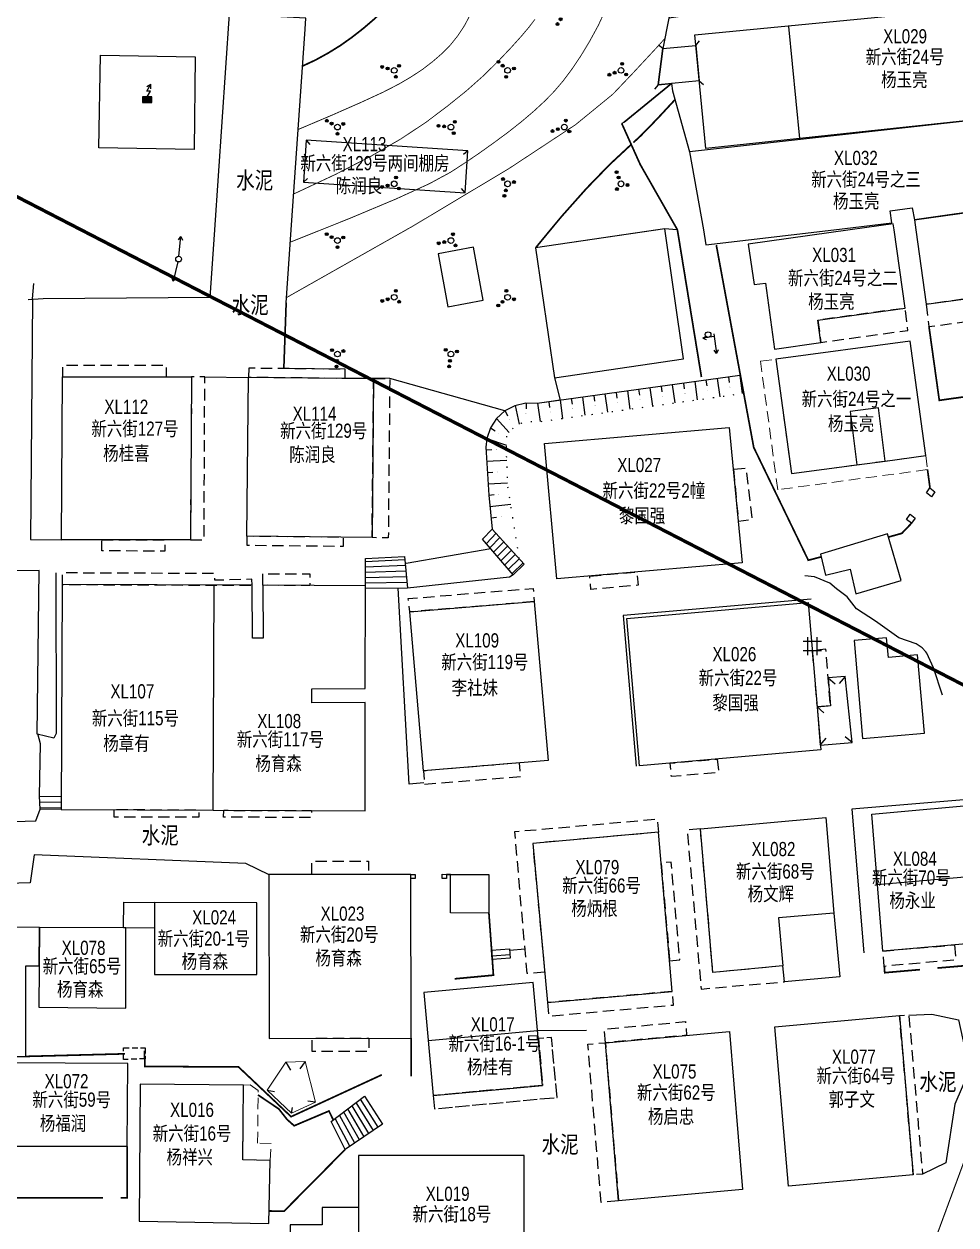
# Model space of a CAD drawing. Extents: x 396500 to 398250, y 1005980 to 1008200.
# Drawn here: x 396817.8 to 396899.9, y 1006712.3 to 1006818.1 of the extents above; entities that cross this region are included whole.
import ezdxf
from ezdxf.enums import TextEntityAlignment as Align

# ---------------------------------------------------------------- set-up
doc = ezdxf.new("R2010")
doc.units = 0
doc.header["$LTSCALE"] = 0.5
for name, pattern in [('X3', [5, 4, -1]), ('X32', [1.5, 1, -0.5]), ('X39', [3, 2.5, -0.5]), ('X4', [1.6, 0, -1.6]), ('X5', [3, 2, -1])]:
    doc.linetypes.add(name, pattern=pattern)
doc.layers.get('0').update_dxf_attribs({"linetype": 'CONTINUOUS'})
doc.layers.add('ASSIST', color=7, linetype='CONTINUOUS', plot=False)
for name, color, linetype in [('DGX', 2, 'CONTINUOUS'), ('DLSS', 4, 'CONTINUOUS'), ('DMTZ', 3, 'CONTINUOUS'), ('GXYZ', 2, 'CONTINUOUS'), ('JMD', 6, 'CONTINUOUS'), ('SXSS', 5, 'CONTINUOUS'), ('ZBTZ', 3, 'CONTINUOUS'), ('权属人', 160, 'CONTINUOUS'), ('用地红线', 1, 'CONTINUOUS'), ('编号', 90, 'CONTINUOUS'), ('门牌号', 1, 'CONTINUOUS')]:
    doc.layers.add(name, color=color, linetype=linetype)
doc.styles.add('细等线体', font='长等线体_0.TTF', dxfattribs={"width": 0.8})
doc.linetypes.add('10421', pattern='A,2,[150,AAA.SHX,S=1,R=0,X=0,Y=1],1e-11', length=2)
doc.linetypes.add('10422', pattern='A,2,[150,AAA.SHX,S=1,R=0,X=0,Y=1],2,[177,AAA.SHX,S=1,R=0,X=0,Y=0.8],1e-09', length=4)
doc.linetypes.add('1161', pattern='A,0,[149,AAA.SHX,S=0.15,R=0,X=0,Y=0],-1.6', length=1.6)
doc.linetypes.add('443', pattern='A,5,[169,AAA.SHX,S=0.83,R=0,X=0,Y=0],5', length=10)

# ---------------------------------------------------------------- blocks, each defined once
blk = doc.blocks.new('gc146')
for points in [[(1.6, 0.82), (-1.6, 0.82)], [(-0.8, -1.58), (-0.8, 1.62)], [(0.8, 1.62), (0.8, -1.58)], [(-1.6, -0.78), (1.6, -0.78)]]:
    blk.add_lwpolyline(points)
blk = doc.blocks.new('gc170')
at = {"linetype": 'Continuous'}
blk.add_circle((0, 0), 0.5, dxfattribs=at)
blk = doc.blocks.new('gc013b')
at = {"linetype": 'Continuous'}
blk.add_line((0.5, 0), (4, 0), dxfattribs=at)
at = {"linetype": 'Continuous', "flags": 128}
blk.add_lwpolyline([(3.39, 0.35), (4, 0), (3.39, -0.35)], dxfattribs=at)
blk = doc.blocks.new('GC200')
at = {"linetype": 'Continuous', "const_width": 0.2, "flags": 128}
blk.add_lwpolyline([(-0.1, 0, 1), (0.1, 0, 1)], format="xyb", close=True, dxfattribs=at)
blk = doc.blocks.new('gc232')
for p, q in [((0.5, 1), (0.5, -1)), ((0.5, -1), (0.19, -0.46)), ((0.5, -1), (0.81, -0.46))]:
    blk.add_line(p, q)
blk.add_circle((0, 0), 0.5)
blk = doc.blocks.new('*U110')
at = {"linetype": 'Continuous'}
for points in [[(-0.25, 2.2), (-0.24, 2.12), (-0.24, 2.28)], [(-0.24, 2.28), (-0.2, 2.05), (-0.2, 2.35)], [(-0.2, 2.05), (-0.24, 2.28), (-0.24, 2.12)], [(-0.2, 2.35), (-0.15, 2), (-0.15, 2.4)], [(-0.15, 2), (-0.2, 2.35), (-0.2, 2.05)], [(-0.15, 2.4), (-0.08, 1.96), (-0.08, 2.44)], [(-0.08, 1.96), (-0.15, 2.4), (-0.15, 2)], [(-0.08, 2.44), (0, 1.95), (0, 2.45)], [(0, 1.95), (-0.08, 2.44), (-0.08, 1.96)], [(0, 2.45), (0.08, 1.96), (0.08, 2.44)], [(0.08, 1.96), (0, 2.45), (0, 1.95)], [(0.08, 2.44), (0.15, 2), (0.15, 2.4)], [(0.15, 2), (0.08, 2.44), (0.08, 1.96)], [(0.15, 2.4), (0.2, 2.05), (0.2, 2.35)], [(0.2, 2.05), (0.15, 2.4), (0.15, 2)], [(0.2, 2.35), (0.24, 2.12), (0.24, 2.28)], [(0.24, 2.12), (0.2, 2.35), (0.2, 2.05)], [(0.25, 2.2), (0.24, 2.28), (0.24, 2.12)]]:
    blk.add_solid(points, dxfattribs=at)
blk = doc.blocks.new('*U109')
at = {"linetype": 'Continuous'}
for points in [[(-0.25, 1.2), (-0.24, 1.12), (-0.24, 1.28)], [(-0.24, 1.28), (-0.2, 1.05), (-0.2, 1.35)], [(-0.2, 1.05), (-0.24, 1.28), (-0.24, 1.12)], [(-0.2, 1.35), (-0.15, 1), (-0.15, 1.4)], [(-0.15, 1), (-0.2, 1.35), (-0.2, 1.05)], [(-0.15, 1.4), (-0.08, 0.96), (-0.08, 1.44)], [(-0.08, 0.96), (-0.15, 1.4), (-0.15, 1)], [(-0.08, 1.44), (0, 0.95), (0, 1.45)], [(0, 0.95), (-0.08, 1.44), (-0.08, 0.96)], [(0, 1.45), (0.08, 0.96), (0.08, 1.44)], [(0.08, 0.96), (0, 1.45), (0, 0.95)], [(0.08, 1.44), (0.15, 1), (0.15, 1.4)], [(0.15, 1), (0.08, 1.44), (0.08, 0.96)], [(0.15, 1.4), (0.2, 1.05), (0.2, 1.35)], [(0.2, 1.05), (0.15, 1.4), (0.15, 1)], [(0.2, 1.35), (0.24, 1.12), (0.24, 1.28)], [(0.24, 1.12), (0.2, 1.35), (0.2, 1.05)], [(0.25, 1.2), (0.24, 1.28), (0.24, 1.12)]]:
    blk.add_solid(points, dxfattribs=at)
blk = doc.blocks.new('*U108')
at = {"linetype": 'Continuous'}
for points in [[(-1.25, -0.6), (-1.24, -0.68), (-1.24, -0.52)], [(-1.24, -0.52), (-1.2, -0.75), (-1.2, -0.45)], [(-1.2, -0.75), (-1.24, -0.52), (-1.24, -0.68)], [(-1.2, -0.45), (-1.15, -0.8), (-1.15, -0.4)], [(-1.15, -0.8), (-1.2, -0.45), (-1.2, -0.75)], [(-1.15, -0.4), (-1.08, -0.84), (-1.08, -0.36)], [(-1.08, -0.84), (-1.15, -0.4), (-1.15, -0.8)], [(-1.08, -0.36), (-1, -0.85), (-1, -0.35)], [(-1, -0.85), (-1.08, -0.36), (-1.08, -0.84)], [(-1, -0.35), (-0.92, -0.84), (-0.92, -0.36)], [(-0.92, -0.84), (-1, -0.35), (-1, -0.85)], [(-0.92, -0.36), (-0.85, -0.8), (-0.85, -0.4)], [(-0.85, -0.8), (-0.92, -0.36), (-0.92, -0.84)], [(-0.85, -0.4), (-0.8, -0.75), (-0.8, -0.45)], [(-0.8, -0.75), (-0.85, -0.4), (-0.85, -0.8)], [(-0.8, -0.45), (-0.76, -0.68), (-0.76, -0.52)], [(-0.76, -0.68), (-0.8, -0.45), (-0.8, -0.75)], [(-0.75, -0.6), (-0.76, -0.52), (-0.76, -0.68)]]:
    blk.add_solid(points, dxfattribs=at)
blk = doc.blocks.new('*U107')
at = {"linetype": 'Continuous'}
for points in [[(0.75, -0.6), (0.76, -0.68), (0.76, -0.52)], [(0.76, -0.52), (0.8, -0.75), (0.8, -0.45)], [(0.8, -0.75), (0.76, -0.52), (0.76, -0.68)], [(0.8, -0.45), (0.85, -0.8), (0.85, -0.4)], [(0.85, -0.8), (0.8, -0.45), (0.8, -0.75)], [(0.85, -0.4), (0.92, -0.84), (0.92, -0.36)], [(0.92, -0.84), (0.85, -0.4), (0.85, -0.8)], [(0.92, -0.36), (1, -0.85), (1, -0.35)], [(1, -0.85), (0.92, -0.36), (0.92, -0.84)], [(1, -0.35), (1.08, -0.84), (1.08, -0.36)], [(1.08, -0.84), (1, -0.35), (1, -0.85)], [(1.08, -0.36), (1.15, -0.8), (1.15, -0.4)], [(1.15, -0.8), (1.08, -0.36), (1.08, -0.84)], [(1.15, -0.4), (1.2, -0.75), (1.2, -0.45)], [(1.2, -0.75), (1.15, -0.4), (1.15, -0.8)], [(1.2, -0.45), (1.24, -0.68), (1.24, -0.52)], [(1.24, -0.68), (1.2, -0.45), (1.2, -0.75)], [(1.25, -0.6), (1.24, -0.52), (1.24, -0.68)]]:
    blk.add_solid(points, dxfattribs=at)
blk = doc.blocks.new('gc160')
for centre, radius in [((0, 2.2), 0.25), ((0, 0), 0.5), ((0, 1.2), 0.25), ((-1, -0.6), 0.25), ((1, -0.6), 0.25)]:
    blk.add_circle(centre, radius)
at = {"linetype": 'Continuous'}
for name in ['*U110', '*U109', '*U108', '*U107']:
    blk.add_blockref(name, (0, 0), dxfattribs=at)
blk = doc.blocks.new('*U88')
at = {"linetype": 'Continuous'}
for points in [[(0.8, 1), (-0.8, 1), (0.8, 0)], [(-0.8, 0), (0.8, 0), (-0.8, 1)], [(0.8, 0), (-0.8, 0), (0, 0)]]:
    blk.add_solid(points, dxfattribs=at)
blk = doc.blocks.new('gc129')
at = {"linetype": 'Continuous', "flags": 128}
for points in [[(-0.05, 2), (0.64, 3.2)], [(-0.05, 2.8), (0.64, 3.2)], [(0.64, 2.4), (0.64, 3.2)], [(-0.8, 0), (0, 0), (0.8, 0), (0.8, 1), (-0.8, 1), (-0.8, 0)], [(0.58, 2), (-0.05, 2)], [(0, 1), (0.58, 2)]]:
    blk.add_lwpolyline(points, dxfattribs=at)
at = {"linetype": 'Continuous'}
blk.add_blockref('*U88', (0, 0), dxfattribs=at)

msp = doc.modelspace()

# ---------------------------------------------------------------- linework, layer by layer
at = {"layer": 'ASSIST', "linetype": '1161', "flags": 128}
for points in [[(396841.34, 1006800), (396842.55, 1006817.68), (396842.61, 1006818.65), (396840.41, 1006818.77), (396840.62, 1006820.25), (396842.29, 1006822.28), (396846.5, 1006824.92), (396849.43, 1006825.99), (396862.07, 1006827.23), (396866.65, 1006828.35), (396868.19, 1006829.13), (396869.03, 1006830.02), (396869.95, 1006831.43), (396884.57, 1006828.62), (396878.21, 1006824.48), (396874.79, 1006819.53), (396874.62, 1006818.64), (396874.09, 1006815.97), (396873.68, 1006812.77), (396874.85, 1006812.88), (396870.7, 1006809.48), (396870.47, 1006809.38), (396872.1, 1006805.76), (396875.38, 1006800)], [(396873.65, 1006800), (396862.88, 1006798.41), (396864.54, 1006786.96), (396865.03, 1006784.98), (396864.04, 1006784.84), (396863.03, 1006784.7), (396862.03, 1006784.72), (396861.06, 1006784.5), (396860.17, 1006784.05), (396850.02, 1006786.89), (396846.08, 1006786.93), (396846.09, 1006787.71), (396840.69, 1006787.77), (396840.9, 1006793.57), (396841.34, 1006800)], [(396875.32, 1006800), (396874.27, 1006800.09), (396873.65, 1006800)], [(396875.38, 1006800), (396875.38, 1006800), (396875.32, 1006800)]]:
    msp.add_lwpolyline(points, dxfattribs=at)
at = {"layer": 'ASSIST', "linetype": 'Continuous', "flags": 128}
for points in [[(396877.3, 1006813.12), (396873.68, 1006812.77), (396874.09, 1006815.97), (396877, 1006816.25)], [(396860.91, 1006769.6), (396858.21, 1006772.74), (396859.05, 1006773.63), (396861.86, 1006770.52)], [(396851.31, 1006771.22), (396851.59, 1006768.43), (396847.88, 1006768.39), (396847.87, 1006771.03)], [(396819.2, 1006748.93), (396819.13, 1006750.08), (396821.05, 1006750.07), (396821.04, 1006748.91)], [(396859.06, 1006735.69), (396859, 1006736.52), (396860.58, 1006736.63), (396860.64, 1006735.81)], [(396849.39, 1006721.17), (396846.1, 1006718.96), (396844.85, 1006721.41), (396847.78, 1006723.64)]]:
    msp.add_lwpolyline(points, close=True, dxfattribs=at)
at = {"layer": 'ASSIST', "linetype": 'X4', "elevation": 15.57, "flags": 128}
msp.add_lwpolyline([(396861.42, 1006771.01), (396861.41, 1006771.27), (396860.42, 1006777.41), (396860.3, 1006780.72), (396860.35, 1006781.83), (396860.67, 1006782.32), (396861.1, 1006782.7), (396861.62, 1006782.97), (396862.19, 1006783.1), (396863.12, 1006783.08), (396881.1, 1006785.57)], dxfattribs=at)
at = {"layer": 'DGX', "linetype": 'Continuous', "const_width": 0.075, "flags": 128}
for points in [[(396841.95, 1006808.84), (396845.01, 1006810.14), (396847.51, 1006811.24), (396849.46, 1006812.14), (396850.84, 1006812.85), (396851.91, 1006813.48), (396852.9, 1006814.13), (396853.8, 1006814.82), (396854.62, 1006815.53), (396855.37, 1006816.29), (396856.04, 1006817.13), (396856.63, 1006818.03), (396857.14, 1006819.01), (396857.57, 1006819.97), (396857.89, 1006820.84), (396858.12, 1006821.61), (396858.24, 1006822.3), (396858.31, 1006823.06), (396858.39, 1006824.08), (396858.48, 1006825.35), (396858.57, 1006826.89)], [(396841.56, 1006803.16), (396845.19, 1006804.86), (396848.35, 1006806.48), (396851.02, 1006808.02), (396853.22, 1006809.48), (396855.08, 1006810.88), (396856.77, 1006812.24), (396858.27, 1006813.57), (396859.59, 1006814.87), (396860.72, 1006816.06), (396861.63, 1006817.07), (396862.33, 1006817.9), (396862.82, 1006818.55)]]:
    msp.add_lwpolyline(points, dxfattribs=at)
at = {"layer": 'DGX', "color": 3, "linetype": 'Continuous', "lineweight": -2, "const_width": 0.15, "flags": 128}
for points in [[(396842.33, 1006814.43), (396843.47, 1006814.96), (396844.58, 1006815.57), (396845.65, 1006816.23), (396846.68, 1006816.96), (396847.68, 1006817.74), (396848.64, 1006818.56), (396849.56, 1006819.42), (396850.44, 1006820.31), (396851.22, 1006821.19), (396851.84, 1006821.99), (396852.3, 1006822.72), (396852.59, 1006823.38), (396852.77, 1006824.03), (396852.89, 1006824.74), (396852.94, 1006825.51), (396852.93, 1006826.33)], [(396871.5, 1006807.69), (396872.11, 1006808.25), (396872.92, 1006809.07), (396873.94, 1006810.14), (396875.17, 1006811.47)]]:
    msp.add_lwpolyline(points, dxfattribs=at)
at = {"layer": 'DGX', "linetype": 'Continuous', "const_width": 0.075, "flags": 128}
for points, elevation in [([(396843.98, 1006800), (396846.48, 1006801), (396850.58, 1006802.72), (396853.55, 1006804.08), (396855.39, 1006805.08), (396856.67, 1006805.91), (396857.95, 1006806.78), (396859.21, 1006807.68), (396860.47, 1006808.61), (396861.66, 1006809.55), (396862.73, 1006810.46), (396863.68, 1006811.34), (396864.51, 1006812.19), (396865.28, 1006813.09), (396866.06, 1006814.13), (396866.85, 1006815.3), (396867.64, 1006816.61), (396868.41, 1006818.02), (396869.1, 1006819.51)], 23.5), ([(396851.48, 1006800), (396852.03, 1006800.31), (396860.52, 1006805.39), (396866.41, 1006809.27), (396869.69, 1006811.95), (396871.46, 1006813.81), (396872.81, 1006815.26), (396873.75, 1006816.27), (396874.28, 1006816.87)], 23), ([(396840.94, 1006794.04), (396851.48, 1006800)], 23), ([(396841.27, 1006798.92), (396843.98, 1006800)], 23.5)]:
    msp.add_lwpolyline(points, dxfattribs=dict(at, elevation=elevation))
at = {"layer": 'DGX', "color": 3, "linetype": 'Continuous', "lineweight": -2, "const_width": 0.15, "elevation": 22.5, "flags": 128}
for points in [[(396864.19, 1006800), (396865.19, 1006801.2), (396867.37, 1006803.65), (396869.41, 1006805.75), (396871.31, 1006807.52)], [(396862.88, 1006798.41), (396864.19, 1006800)]]:
    msp.add_lwpolyline(points, dxfattribs=at)
at = {"layer": 'DLSS', "linetype": 'Continuous'}
for p, q in [((396877, 1006816.25), (396877.32, 1006816.64)), ((396874.09, 1006815.97), (396873.7, 1006816.28)), ((396873.68, 1006812.77), (396873.36, 1006812.38)), ((396877.3, 1006813.12), (396877.69, 1006812.8))]:
    msp.add_line(p, q, dxfattribs=at)
at = {"layer": 'DLSS', "linetype": 'Continuous', "flags": 128}
for points in [[(396874.09, 1006815.97), (396877, 1006816.25)], [(396877.3, 1006813.12), (396873.68, 1006812.77)]]:
    msp.add_lwpolyline(points, dxfattribs=at)
at = {"layer": 'DLSS', "linetype": 'X3', "const_width": 0.1, "flags": 128}
msp.add_lwpolyline([(396915.98, 1006788.9), (396928.71, 1006791.15), (396932.28, 1006790.84), (396934.53, 1006789.49), (396934.83, 1006788.85), (396934.32, 1006786.92), (396933.58, 1006784.09), (396931.82, 1006779.7), (396912.36, 1006749.55), (396889.31, 1006687.22), (396880.97, 1006672.15), (396867.76, 1006652.22), (396861.49, 1006638.42), (396853.16, 1006615.16), (396848.14, 1006600.41), (396847.92, 1006600)], dxfattribs=at)
at = {"layer": 'DMTZ', "linetype": 'Continuous'}
for p, q in [((396879.89, 1006787.03, 15.57), (396879.95, 1006786.54, 15.57)), ((396880.88, 1006787.17, 15.57), (396881.1, 1006785.57, 15.57)), ((396871.96, 1006785.94, 15.57), (396872.03, 1006785.44, 15.57)), ((396872.95, 1006786.07, 15.57), (396873.17, 1006784.47, 15.57)), ((396873.94, 1006786.21, 15.57), (396874.01, 1006785.72, 15.57)), ((396874.93, 1006786.35, 15.57), (396875.15, 1006784.75, 15.57)), ((396875.92, 1006786.49, 15.57), (396875.99, 1006785.99, 15.57)), ((396876.91, 1006786.62, 15.57), (396877.13, 1006785.02, 15.57)), ((396877.9, 1006786.76, 15.57), (396877.97, 1006786.26, 15.57)), ((396878.89, 1006786.9, 15.57), (396879.12, 1006785.29, 15.57)), ((396864.04, 1006784.84, 15.57), (396864.1, 1006784.35, 15.57)), ((396865.03, 1006784.98, 15.57), (396865.25, 1006783.38, 15.57)), ((396866.02, 1006785.12, 15.57), (396866.09, 1006784.62, 15.57)), ((396867.01, 1006785.25, 15.57), (396867.23, 1006783.65, 15.57)), ((396868, 1006785.39, 15.57), (396868.07, 1006784.89, 15.57)), ((396868.99, 1006785.53, 15.57), (396869.21, 1006783.92, 15.57)), ((396869.98, 1006785.66, 15.57), (396870.05, 1006785.17, 15.57)), ((396870.97, 1006785.8, 15.57), (396871.19, 1006784.2, 15.57)), ((396860.18, 1006784.05, 15.57), (396860.41, 1006783.61, 15.57)), ((396861.07, 1006784.51, 15.57), (396861.44, 1006782.88, 15.57)), ((396862.05, 1006784.72, 15.57), (396862.04, 1006784.22, 15.57)), ((396863.04, 1006784.71, 15.57), (396863.27, 1006783.1, 15.57)), ((396859.44, 1006783.38, 15.57), (396860.56, 1006782.14, 15.57)), ((396858.89, 1006782.55, 15.57), (396859.31, 1006782.27, 15.57)), ((396858.51, 1006780.6, 15.57), (396859.01, 1006780.63, 15.57)), ((396858.57, 1006781.6, 15.57), (396860.32, 1006781.01, 15.57)), ((396858.56, 1006779.6, 15.57), (396860.34, 1006779.71, 15.57)), ((396858.62, 1006778.61, 15.57), (396859.12, 1006778.63, 15.57)), ((396858.68, 1006777.61, 15.57), (396860.41, 1006777.71, 15.57)), ((396858.74, 1006776.61, 15.57), (396859.23, 1006776.66, 15.57)), ((396858.84, 1006775.61, 15.57), (396860.68, 1006775.81, 15.57)), ((396858.95, 1006774.62, 15.57), (396859.44, 1006774.67, 15.57))]:
    msp.add_line(p, q, dxfattribs=at)
at = {"layer": 'DMTZ', "linetype": '10422', "flags": 128}
for points in [[(396895.83, 1006840), (396892.57, 1006819.79), (396886.06, 1006820.29), (396874.62, 1006818.64), (396874.09, 1006815.97)], [(396858.94, 1006771.89), (396851.48, 1006770.59)], [(396820.57, 1006769.78), (396820.6, 1006755.6), (396820.4, 1006755.21)], [(396860.91, 1006769.6), (396860.59, 1006769.39), (396851.59, 1006768.43)], [(396853.02, 1006751.25), (396851.73, 1006751.14), (396850.75, 1006768.42)], [(396887.18, 1006767.46), (396870.59, 1006766.01), (396871.73, 1006752.73)], [(396903.46, 1006750.01), (396890.75, 1006748.93), (396891.82, 1006736.27)], [(396860.59, 1006736.51), (396861.95, 1006736.63)]]:
    msp.add_lwpolyline(points, dxfattribs=at)
at = {"layer": 'DMTZ', "linetype": '10422'}
for points in [[(396835.85, 1006819.03), (396834.56, 1006800)], [(396841.34, 1006800), (396842.55, 1006817.68), (396842.61, 1006818.65)], [(396834.56, 1006800), (396834.15, 1006794.03), (396819.46, 1006793.91), (396818.15, 1006793.84)], [(396840.9, 1006793.57), (396841.34, 1006800)]]:
    msp.add_lwpolyline(points, dxfattribs=at)
at = {"layer": 'DMTZ', "linetype": '10421', "flags": 128}
for points in [[(396874.85, 1006812.88), (396874.95, 1006812.26), (396876.44, 1006806.87)], [(396818.51, 1006793.91), (396818.65, 1006795.28)], [(396898.74, 1006758.99), (396897.97, 1006761.41), (396897.36, 1006762.68), (396897.28, 1006762.82), (396896.97, 1006763.15), (396896.42, 1006763.51), (396894.89, 1006764.03), (396892.84, 1006765.51), (396891.16, 1006766.59), (396890.36, 1006767.66), (396889.42, 1006768.36), (396888.82, 1006768.87), (396887.46, 1006769.41), (396886.62, 1006769.5)]]:
    msp.add_lwpolyline(points, dxfattribs=at)
at = {"layer": 'DMTZ', "linetype": 'Continuous', "elevation": 15.57, "flags": 128}
msp.add_lwpolyline([(396880.88, 1006787.17), (396863.03, 1006784.7), (396862.03, 1006784.72), (396861.06, 1006784.5), (396860.17, 1006784.05), (396859.43, 1006783.38), (396858.89, 1006782.54), (396858.57, 1006781.6), (396858.49, 1006780.83), (396858.74, 1006776.61), (396859.05, 1006773.63)], dxfattribs=at)
at = {"layer": 'GXYZ', "linetype": 'Continuous', "elevation": 24.71, "flags": 128}
msp.add_lwpolyline([(396832.85, 1006815.25), (396832.77, 1006807.08), (396824.38, 1006807.22), (396824.52, 1006815.39)], close=True, dxfattribs=at)
at = {"layer": 'JMD', "linetype": 'Continuous'}
for p, q in [((396842.64, 1006807.89), (396842.97, 1006807.51)), ((396856.91, 1006806.96), (396856.53, 1006806.63)), ((396842.4, 1006804.2), (396842.77, 1006804.53)), ((396856.67, 1006803.26), (396856.34, 1006803.64)), ((396858.21, 1006772.74), (396859.05, 1006773.63)), ((396858.54, 1006772.36), (396859.39, 1006773.25)), ((396858.86, 1006771.99), (396859.73, 1006772.88)), ((396859.19, 1006771.61), (396860.07, 1006772.5)), ((396859.52, 1006771.23), (396860.4, 1006772.13)), ((396859.84, 1006770.85), (396860.74, 1006771.76)), ((396860.17, 1006770.47), (396861.08, 1006771.38)), ((396851.34, 1006770.91), (396847.87, 1006770.75)), ((396851.39, 1006770.42), (396847.87, 1006770.27)), ((396860.49, 1006770.09), (396861.42, 1006771.01)), ((396860.82, 1006769.71), (396861.76, 1006770.63)), ((396851.44, 1006769.92), (396847.87, 1006769.8)), ((396851.49, 1006769.42), (396847.88, 1006769.33)), ((396834.52, 1006768.68, 18.59), (396834.43, 1006748.85, 18.59)), ((396851.54, 1006768.92), (396847.88, 1006768.86)), ((396851.59, 1006768.43), (396847.88, 1006768.39)), ((396888.68, 1006760.52, 15.57), (396889.29, 1006760, 15.57)), ((396890.16, 1006760.64, 15.57), (396889.65, 1006760.02, 15.57)), ((396887.69, 1006757.95, 15.57), (396888.3, 1006757.43, 15.57)), ((396887.98, 1006754.58, 15.57), (396888.5, 1006755.19, 15.57)), ((396890.79, 1006754.82, 15.57), (396890.17, 1006755.33, 15.57)), ((396819.13, 1006750.08), (396821.05, 1006750.07)), ((396819.16, 1006749.58), (396821.05, 1006749.57)), ((396819.19, 1006749.08), (396821.04, 1006749.06)), ((396859, 1006736.52), (396860.58, 1006736.63)), ((396859.04, 1006736.02), (396860.62, 1006736.14)), ((396840.87, 1006726.65), (396841.26, 1006725.95)), ((396842.56, 1006726.7), (396842.08, 1006726.06)), ((396839.21, 1006724.18), (396839.87, 1006724.06)), ((396841.37, 1006722.14), (396841.45, 1006722.64)), ((396843.47, 1006723.11), (396842.81, 1006723.21)), ((396847.75, 1006720.07), (396846.33, 1006722.53)), ((396848.17, 1006720.35), (396846.7, 1006722.81)), ((396848.58, 1006720.63), (396847.07, 1006723.09)), ((396849, 1006720.91), (396847.44, 1006723.37)), ((396846.1, 1006718.96), (396844.85, 1006721.41)), ((396846.51, 1006719.23), (396845.22, 1006721.69)), ((396846.93, 1006719.51), (396845.59, 1006721.97)), ((396847.34, 1006719.79), (396845.96, 1006722.25))]:
    msp.add_line(p, q, dxfattribs=at)
at = {"layer": 'JMD', "linetype": 'Continuous', "flags": 128}
for points, elevation in [([(396876.91, 1006817.19), (396905.25, 1006819.9), (396906.58, 1006810.21), (396877.88, 1006807.17)], 15.57), ([(396862.88, 1006798.41), (396864.54, 1006786.96), (396875.93, 1006788.64), (396874.27, 1006800.09)], 15.57), ([(396821.18, 1006787.04), (396832.55, 1006787.04), (396832.44, 1006772.68), (396821.07, 1006772.69)], 15.57), ([(396848.6, 1006786.9), (396848.46, 1006772.87), (396837.43, 1006772.99), (396837.57, 1006787.02)], 15.57), ([(396879.95, 1006782.59), (396881.1, 1006770.65), (396864.76, 1006769.23), (396863.67, 1006781.18)], 15.57), ([(396887.99, 1006771.4), (396888.44, 1006769.56), (396890.6, 1006770.09), (396891.12, 1006767.93), (396895.11, 1006769.09), (396893.91, 1006773.2)], 16.97), ([(396847.84, 1006748.79), (396847.86, 1006758.35), (396843.16, 1006758.31), (396843.15, 1006759.55), (396847.85, 1006759.58), (396847.88, 1006768.63), (396838.84, 1006768.67), (396838.86, 1006764.01), (396837.91, 1006764.01), (396837.88, 1006768.67), (396821.13, 1006768.74), (396821.04, 1006748.91)], 18.59), ([(396862.75, 1006767.23), (396863.98, 1006753.23), (396852.98, 1006752.31), (396851.78, 1006766.33)], 15.57), ([(396886.9, 1006767.14), (396888.02, 1006754.16), (396872.03, 1006752.75), (396870.91, 1006765.74)], 15.57), ([(396891.7, 1006755.16), (396897.17, 1006755.65), (396896.56, 1006762.54), (396893.98, 1006762.32), (396893.82, 1006764.05), (396890.96, 1006763.8)], 17), ([(396887.98, 1006754.58), (396890.79, 1006754.82), (396890.16, 1006760.64), (396888.68, 1006760.52), (396888.88, 1006758.05), (396887.69, 1006757.95)], 17), ([(396892.51, 1006748.51), (396903.53, 1006749.49), (396904.55, 1006737.39), (396893.5, 1006736.43)], 15.57), ([(396877.41, 1006747.2), (396888.48, 1006748.2), (396889.18, 1006739.79), (396889.7, 1006734.16), (396884.81, 1006733.73), (396884.68, 1006735.13), (396878.51, 1006734.55)], 15.57), ([(396873.71, 1006746.9), (396862.62, 1006745.92), (396863.92, 1006731.89), (396874.93, 1006732.88)], 15.57), ([(396851.89, 1006743.19), (396839.37, 1006743.17), (396839.4, 1006728.74), (396851.91, 1006728.76)], 15.57), ([(396851.89, 1006742.83), (396851.89, 1006743.19), (396852.26, 1006743.19), (396852.26, 1006742.83)], 15.57), ([(396854.65, 1006742.84), (396854.65, 1006743.2), (396855.02, 1006743.19), (396855.02, 1006742.83)], 15.57), ([(396855.38, 1006739.8), (396855.38, 1006743.19), (396858.76, 1006743.19), (396858.76, 1006739.79)], 15.57), ([(396862.65, 1006733.68), (396853.01, 1006732.78), (396853.86, 1006723.7), (396863.5, 1006724.6)], 15.57), ([(396883.97, 1006729.75), (396894.97, 1006730.75), (396896.18, 1006716.73), (396885.17, 1006715.73)], 15.57), ([(396869.03, 1006728.36), (396879.96, 1006729.35), (396881.13, 1006715.41), (396870.19, 1006714.41)], 15.57), ([(396861.87, 1006705.4), (396861.87, 1006718.43), (396847.27, 1006718.43), (396847.27, 1006713.83), (396844.06, 1006713.83), (396844.06, 1006712.32), (396841.25, 1006712.32), (396841.25, 1006703.78), (396847.27, 1006703.78), (396847.27, 1006705.4)], 15.57)]:
    msp.add_lwpolyline(points, close=True, dxfattribs=dict(at, elevation=elevation))
at = {"layer": 'JMD', "linetype": 'Continuous', "elevation": 15.57, "flags": 128}
for points in [[(396885.17, 1006817.93), (396886.14, 1006808.04)], [(396904.4, 1006800), (396904.13, 1006801.98), (396896.28, 1006800.88), (396896.4, 1006800)], [(396874.28, 1006800), (396874.27, 1006800.09), (396873.65, 1006800)], [(396896.4, 1006800), (396897.3, 1006793.44), (396905.15, 1006794.49), (396904.4, 1006800)], [(396893.02, 1006742.3), (396904.05, 1006743.28)], [(396889.18, 1006739.79), (396884.29, 1006739.36), (396884.68, 1006735.13)], [(396853.41, 1006728.54), (396863.05, 1006729.44)], [(396847.27, 1006713.83), (396847.27, 1006705.4)]]:
    msp.add_lwpolyline(points, dxfattribs=at)
at = {"layer": 'JMD', "color": 6, "linetype": '443', "const_width": 0.15, "flags": 128}
for points, elevation in [([(396870.47, 1006809.38), (396872.1, 1006805.76), (396875.38, 1006800)], 15.57), ([(396875.38, 1006800), (396875.38, 1006800), (396877.5, 1006787.02)], 15.57), ([(396897.56, 1006791.47), (396898.47, 1006784.97), (396903.12, 1006785.62)], 15.57), ([(396855.38, 1006743.19), (396855.02, 1006743.19)], 15.57), ([(396855.75, 1006733.99), (396859.16, 1006734.31), (396858.76, 1006739.79)], 15.57), ([(396893.62, 1006735.09), (396893.66, 1006734.53), (396896.76, 1006734.8)], 16.85), ([(396898.31, 1006734.94), (396900.92, 1006735.16)], 30.44), ([(396851.92, 1006725.39), (396851.91, 1006728.76)], 15.57)]:
    msp.add_lwpolyline(points, dxfattribs=dict(at, elevation=elevation))
at = {"layer": 'JMD', "linetype": 'Continuous', "flags": 128}
for points in [[(396889.18, 1006800), (396894.3, 1006800.61), (396894.15, 1006801.67), (396896.08, 1006801.94), (396896.27, 1006800.89), (396908.07, 1006802.52), (396907.92, 1006803.62), (396907.52, 1006803.56), (396906.58, 1006810.21), (396876.44, 1006806.87), (396877.67, 1006800)], [(396877.67, 1006800), (396877.9, 1006798.66), (396889.18, 1006800)], [(396890.61, 1006800), (396881.62, 1006798.74), (396882.15, 1006795.17), (396883.14, 1006795.31), (396883.95, 1006789.49), (396888.03, 1006790.08), (396887.76, 1006792.03), (396895.45, 1006793.09), (396894.48, 1006800)], [(396894.48, 1006800), (396894.41, 1006800.53), (396890.61, 1006800)], [(396893.71, 1006779.62), (396893.12, 1006784.3), (396890.6, 1006783.98), (396891.2, 1006779.28)], [(396859.05, 1006773.63), (396861.86, 1006770.52)], [(396860.91, 1006769.6), (396858.21, 1006772.74)], [(396851.31, 1006771.22), (396851.59, 1006768.43)], [(396847.88, 1006768.39), (396847.87, 1006771.03)], [(396819.2, 1006748.93), (396819.13, 1006750.08)], [(396821.05, 1006750.07), (396821.04, 1006748.91)], [(396859.06, 1006735.69), (396859, 1006736.52)], [(396860.58, 1006736.63), (396860.64, 1006735.81)], [(396844.85, 1006721.41), (396847.78, 1006723.64)], [(396849.39, 1006721.17), (396846.1, 1006718.96)]]:
    msp.add_lwpolyline(points, dxfattribs=at)
for points in [[(396842.64, 1006807.89), (396842.4, 1006804.2), (396856.67, 1006803.26), (396856.91, 1006806.96)], [(396854.28, 1006797.88), (396855.14, 1006793.22), (396858.25, 1006793.8), (396857.39, 1006798.46)], [(396884.06, 1006788.6), (396885.44, 1006778.51), (396891.2, 1006779.28), (396893.71, 1006779.62), (396897.27, 1006780.1), (396895.89, 1006790.19)], [(396826.54, 1006738.48), (396826.56, 1006740.75), (396829.27, 1006740.73), (396829.28, 1006738.46)], [(396829.27, 1006740.73), (396829.29, 1006734.37), (396838.3, 1006734.37), (396838.3, 1006740.7)], [(396813.74, 1006738.55), (396813.75, 1006727.13), (396817.92, 1006727.15), (396817.92, 1006735.14), (396819.11, 1006735.13), (396819.13, 1006738.52)], [(396819.13, 1006738.52), (396819.08, 1006731.48), (396826.74, 1006731.41), (396826.76, 1006738.48)], [(396815.89, 1006726.59), (396815.86, 1006719.25), (396826.87, 1006719.24), (396826.93, 1006726.53)], [(396828.01, 1006724.71), (396827.92, 1006712.62), (396839.37, 1006712.43), (396839.48, 1006717.97), (396837.07, 1006718.05), (396837.12, 1006724.62)]]:
    msp.add_lwpolyline(points, close=True, dxfattribs=at)
at = {"layer": 'JMD', "color": 6, "linetype": '443', "const_width": 0.15, "flags": 128}
for points in [[(396878.81, 1006798.65), (396882.11, 1006780.82), (396886.92, 1006770.88), (396888.05, 1006771.17)], [(396897.65, 1006777.26), (396897.43, 1006778.87)], [(396893.99, 1006772.92), (396895.17, 1006773.25), (396896.03, 1006774.15)], [(396828.39, 1006727.67), (396828.43, 1006726.27), (396836.69, 1006726.22), (396841.32, 1006721.84), (396849.32, 1006725.53)], [(396817.92, 1006727.15), (396826.67, 1006727.38)], [(396845.04, 1006721.55), (396844.66, 1006722.34), (396841.59, 1006721.04), (396840.96, 1006721.6), (396840.24, 1006722.52), (396838.4, 1006723.76)], [(396816.9, 1006719.23), (396816.95, 1006714.7), (396824.74, 1006714.69)], [(396826.28, 1006714.69), (396826.87, 1006714.69), (396826.87, 1006719.24)], [(396839.39, 1006713.53), (396840.7, 1006713.51), (396846.1, 1006718.96)]]:
    msp.add_lwpolyline(points, dxfattribs=at)
at = {"layer": 'JMD', "linetype": 'X5', "flags": 128}
for points, elevation in [([(396897.3, 1006793.44), (396897.56, 1006791.47), (396905.44, 1006792.56), (396905.15, 1006794.49)], 15.57), ([(396821.18, 1006787.04), (396830.35, 1006787.04), (396830.35, 1006788.04), (396821.18, 1006788.04)], 15.57), ([(396832.44, 1006772.68), (396833.65, 1006772.68), (396833.71, 1006787.03), (396832.55, 1006787.04)], 15.57), ([(396837.58, 1006787.8), (396837.57, 1006787.02), (396846.08, 1006786.93), (396846.09, 1006787.71)], 35.79), ([(396848.6, 1006786.9), (396850.02, 1006786.89), (396849.89, 1006772.86), (396848.46, 1006772.87)], 15.57), ([(396880.36, 1006778.9), (396881.43, 1006779.01), (396881.96, 1006774.43), (396880.78, 1006774.3)], 28.75), ([(396824.64, 1006772.69), (396830.2, 1006772.68), (396830.2, 1006771.67), (396824.64, 1006771.72)], 22.24), ([(396837.43, 1006772.99), (396837.43, 1006772.21), (396845.94, 1006772.12), (396845.95, 1006772.9)], 34.8), ([(396837.88, 1006768.67), (396837.87, 1006769.2), (396834.6, 1006769.11), (396834.59, 1006769.7), (396821.14, 1006769.76), (396821.13, 1006768.74)], 18.59), ([(396838.84, 1006768.67), (396838.82, 1006769.69), (396842.98, 1006769.69), (396842.98, 1006768.65)], 18.59), ([(396867.65, 1006769.48), (396871.81, 1006769.84), (396871.91, 1006768.68), (396867.76, 1006768.3)], 19.16), ([(396862.75, 1006767.23), (396851.78, 1006766.33), (396851.65, 1006767.5), (396862.66, 1006768.4)], 15.57), ([(396887.69, 1006757.95), (396888.88, 1006758.05), (396888.47, 1006763.03), (396887.26, 1006762.92)], 17.84), ([(396878.9, 1006753.36), (396879.01, 1006752.18), (396874.85, 1006751.81), (396874.74, 1006752.99)], 18.75), ([(396853.08, 1006751.14), (396861.57, 1006751.82), (396861.47, 1006753.02), (396852.98, 1006752.31)], 19.62), ([(396825.7, 1006748.89), (396825.7, 1006748.28), (396833.22, 1006748.28), (396833.22, 1006748.85)], 19), ([(396835.37, 1006748.24), (396835.38, 1006748.84), (396843.11, 1006748.81), (396843.1, 1006748.2)], 20.39), ([(396873.71, 1006746.9), (396862.62, 1006745.92), (396863.67, 1006734.59), (396862.14, 1006734.45), (396861.04, 1006746.97), (396873.61, 1006748.07)], 15.57), ([(396877.41, 1006747.2), (396876.23, 1006747.09), (396877.47, 1006733.09), (396884.81, 1006733.73), (396884.68, 1006735.13), (396878.51, 1006734.55)], 15.57), ([(396843.15, 1006743.18), (396843.15, 1006744.36), (396848.14, 1006744.36), (396848.14, 1006743.19)], 20.04), ([(396874.69, 1006735.58), (396875.59, 1006735.66), (396874.84, 1006744.27), (396873.94, 1006744.2)], 15.57), ([(396899.82, 1006736.98), (396899.93, 1006735.65), (396893.62, 1006735.09), (396893.5, 1006736.44)], 16.85), ([(396863.92, 1006731.89), (396864.03, 1006730.7), (396875.03, 1006731.68), (396874.93, 1006732.88)], 15.57), ([(396869.03, 1006728.36), (396868.92, 1006729.55), (396876.09, 1006730.22), (396876.19, 1006729.01)], 15.57), ([(396896.18, 1006716.73), (396894.97, 1006730.75), (396895.78, 1006730.8), (396896.99, 1006716.78)], 15.57), ([(396843.18, 1006727.58), (396843.18, 1006728.75), (396848.17, 1006728.76), (396848.17, 1006727.59)], 20.04), ([(396870.19, 1006714.42), (396868.65, 1006714.29), (396867.49, 1006728.23), (396869.03, 1006728.36)], 16.35)]:
    msp.add_lwpolyline(points, close=True, dxfattribs=dict(at, elevation=elevation))
msp.add_lwpolyline([(396887.76, 1006792.03), (396888.03, 1006790.08), (396895.71, 1006791.13), (396895.45, 1006793.09)], close=True, dxfattribs=at)
at = {"layer": 'JMD', "linetype": 'X5', "lineweight": 0}
for points in [[(396884.23, 1006777.09), (396882.7, 1006788.42), (396884.06, 1006788.6), (396885.44, 1006778.51), (396897.27, 1006780.1), (396897.43, 1006778.87)], [(396839.48, 1006717.97), (396839.56, 1006719.48), (396838.37, 1006719.51), (396838.41, 1006724.15), (396837.71, 1006724.65), (396837.12, 1006724.62), (396837.07, 1006718.05)]]:
    msp.add_lwpolyline(points, close=True, dxfattribs=at)
at = {"layer": 'JMD', "linetype": 'Continuous'}
for points in [[(396897.65, 1006777.26), (396898.09, 1006776.92), (396897.78, 1006776.48), (396897.34, 1006776.82)], [(396895.91, 1006774.93), (396896.35, 1006774.6), (396896.03, 1006774.15), (396895.59, 1006774.48)]]:
    msp.add_lwpolyline(points, close=True, dxfattribs=at)
at = {"layer": 'JMD', "linetype": 'X39', "elevation": 15.57, "flags": 128}
msp.add_lwpolyline([(396853.86, 1006723.7), (396853.97, 1006722.54), (396864.77, 1006723.54), (396864.28, 1006728.83), (396863.12, 1006728.72), (396863.5, 1006724.6)], close=True, dxfattribs=at)
at = {"layer": 'JMD', "linetype": 'X32'}
msp.add_lwpolyline([(396826.55, 1006727.92), (396828.46, 1006727.92), (396828.46, 1006726.95), (396826.55, 1006726.87)], close=True, dxfattribs=at)
at = {"layer": 'JMD', "linetype": 'Continuous', "lineweight": 0}
msp.add_lwpolyline([(396843.47, 1006723.11), (396841.37, 1006722.14), (396839.21, 1006724.18), (396840.87, 1006726.65), (396842.56, 1006726.7)], close=True, dxfattribs=at)
at = {"layer": 'ZBTZ', "linetype": '1161', "flags": 128}
for points, elevation in [([(396870.7, 1006809.48), (396874.85, 1006812.88)], 15.57), ([(396818.51, 1006793.91), (396818.35, 1006772.71), (396821.07, 1006772.69)], 22.32), ([(396833.71, 1006787.03), (396837.51, 1006786.99)], 15.57), ([(396864.54, 1006786.96), (396865.03, 1006784.98)], 19.51), ([(396820.4, 1006755.21), (396818.92, 1006755.56), (396819.1, 1006769.98), (396817.14, 1006769.95)], 15.57), ([(396819.13, 1006750.08), (396819.22, 1006754.7), (396818.98, 1006755.58)], 15.57), ([(396839.38, 1006743.16), (396837.34, 1006744.16), (396818.66, 1006744.93), (396818.31, 1006742.46), (396814.31, 1006742.32), (396814.12, 1006747.76), (396818.82, 1006747.92), (396819.2, 1006748.93)], 18.55), ([(396895.78, 1006730.8), (396897.81, 1006730.87), (396900.16, 1006730.38), (396901.12, 1006725.93), (396899.83, 1006722.95), (396899.06, 1006717.76), (396896.99, 1006716.78)], 15.57), ([(396863.1, 1006729.44), (396867.36, 1006729.47)], 17.25)]:
    msp.add_lwpolyline(points, dxfattribs=dict(at, elevation=elevation))
msp.add_lwpolyline([(396840.9, 1006793.57), (396840.69, 1006787.77)], dxfattribs=at)
at = {"layer": '用地红线', "linetype": 'Continuous', "const_width": 0.3, "flags": 128}
msp.add_lwpolyline([(396896.97, 1006409.31, -0.090189), (397228.69, 1007024.03), (397387.8, 1007222.91), (397401.3, 1007212.11), (397426.33, 1007243.38), (397412.82, 1007254.19), (397549.49, 1007427.16), (397597.06, 1007408.49), (397590.11, 1007392.96), (397593.63, 1007391.18), (397580.3, 1007365.5), (397677.78, 1007288.14), (397658.98, 1007180.18), (397680.1, 1007163.58), (397691.21, 1007135.06, -0.057003), (397648.05, 1007084.95), (397357.5, 1006816.5, 0.141668), (397271.32, 1006673.86), (397185.66, 1006354.4)], format="xyb", dxfattribs=at)
msp.add_lwpolyline([(396922.07, 1006748.81, 0.022215), (396845.51, 1006582.63), (396769.17, 1006614.02), (396685.77, 1006676.49), (396790.69, 1006816.56)], format="xyb", close=True, dxfattribs=at)

# ---------------------------------------------------------------- block references
at = {"layer": 'DMTZ', "linetype": 'Continuous', "xscale": 0.1250000000000003, "yscale": 0.1249999999999999}
for p in [(396878.03, 1006785.87, 15.57), (396880.01, 1006786.14, 15.57), (396872.08, 1006785.05, 15.57), (396874.06, 1006785.32, 15.57), (396876.05, 1006785.59, 15.57), (396862.03, 1006783.82, 15.57), (396864.16, 1006783.95, 15.57), (396866.14, 1006784.23, 15.57), (396868.12, 1006784.5, 15.57), (396870.1, 1006784.77, 15.57), (396860.59, 1006783.25, 15.57), (396859.64, 1006782.05, 15.57), (396859.41, 1006780.65, 15.57), (396859.52, 1006778.66, 15.57), (396859.63, 1006776.7, 15.57), (396859.84, 1006774.71, 15.57)]:
    msp.add_blockref('GC200', p, dxfattribs=at)
at = {"layer": 'GXYZ', "linetype": 'Continuous', "xscale": 0.5, "yscale": 0.5}
for name, p in [('gc129', (396828.63, 1006811.23)), ('gc170', (396831.4, 1006797.42))]:
    msp.add_blockref(name, p, dxfattribs=at)
at = {"layer": 'GXYZ', "linetype": 'Continuous'}
for p, xscale, yscale, rotation in [((396831.4, 1006797.42), 0.5, 0.5, 84.44213281041606), ((396831.4, 1006797.42), 0.5, 0.5, 256.0039249972364), ((396878.55, 1006791.08, 15.57), 0.4999999999999999, 0.4999999999999999, 278.3027569673152)]:
    msp.add_blockref('gc013b', p, dxfattribs=dict(at, xscale=xscale, yscale=yscale, rotation=rotation))
at = {"layer": 'GXYZ', "linetype": 'Continuous', "xscale": 0.4999999999999998, "yscale": 0.4999999999999999, "zscale": 0.4999999999999982, "rotation": 278.3027569678522}
msp.add_blockref('gc232', (396878.09, 1006790.76, 15.57), dxfattribs=at)
at = {"layer": 'SXSS', "linetype": 'Continuous', "xscale": 0.5, "yscale": 0.5}
msp.add_blockref('gc146', (396887.28, 1006763.3), dxfattribs=at)
at = {"layer": 'ZBTZ', "linetype": 'Continuous', "yscale": 0.5}
for p, xscale, rotation in [((396865.41, 1006819.05), 0.4999999999999999, 146.6719565416425), ((396850.41, 1006814.05), 0.5, 74.12152470473342), ((396860.41, 1006814.05), 0.5, 46.5889461958678), ((396870.41, 1006814.05), 0.5, 110.4104739524522), ((396845.41, 1006809.05), 0.5, 59.19064912869656), ((396855.41, 1006809.05), 0.4999999999999999, 83.97656178472245), ((396865.41, 1006809.05), 0.5, 108.2625812555315), ((396870.41, 1006804.05), 0.5, 20.80324716940825), ((396850.41, 1006804.05), 0.4999999999999999, 104.5216223639637), ((396860.41, 1006804.05), 0.5, 165.0251777703177), ((396845.41, 1006799.05), 0.5, 59.32798242133855), ((396855.41, 1006799.05), 0.5, 102.6813562425611), ((396850.41, 1006794.05), 0.5, 106.9551683095797), ((396860.41, 1006794.05), 0.5, 131.4719077120273), ((396845.41, 1006789.05), 0.4999999999999998, 175.7866145817438), ((396855.41, 1006789.05), 0.5, 172.3642689291055)]:
    msp.add_blockref('gc160', p, dxfattribs=dict(at, xscale=xscale, rotation=rotation))

# ---------------------------------------------------------------- texts
at = {"layer": 'DLSS', "linetype": 'Continuous', "style": '细等线体', "width": 0.8}
for p in [(396838.11, 1006804.39), (396837.71, 1006793.41), (396829.78, 1006746.67), (396898.35, 1006724.94), (396865.04, 1006719.43)]:
    msp.add_text('水泥', height=1.5, dxfattribs=at).set_placement(p, align=Align.MIDDLE)
at = {"layer": '权属人', "linetype": 'Continuous', "char_height": 1.25, "attachment_point": 1, "style": '细等线体'}
for s, insert, own_width in [('杨玉亮', (396893.34, 1006813.86), 4.5073), ('陈润良', (396845.26, 1006804.51), 5.0054), ('杨玉亮', (396889.1, 1006803.16), 5.7583), ('杨玉亮', (396886.91, 1006794.31), 4.5811), ('杨玉亮', (396888.65, 1006783.55), 5.0517), ('杨桂喜', (396824.75, 1006780.93), 5.158), ('陈润良', (396841.16, 1006780.82), 4.6185), ('黎国强', (396870.22, 1006775.43), 4.0056), ('李社妹', (396855.47, 1006760.27), 4.8894), ('黎国强', (396878.46, 1006758.95), 4.5833), ('杨章有', (396824.76, 1006755.37), 4.4626), ('杨育森', (396838.17, 1006753.59), 4.9242), ('杨文辉', (396881.57, 1006742.11), 4.0206), ('杨永业', (396894.07, 1006741.52), 4.3947), ('杨炳根', (396866.02, 1006740.82), 4.7766), ('杨育森', (396831.67, 1006736.15), 4.8027), ('杨育森', (396843.46, 1006736.46), 4.993), ('杨育森', (396820.68, 1006733.7), 4.9934), ('杨桂有', (396856.83, 1006726.86), 4.0032), ('郭子文', (396888.7, 1006724), 4.1703), ('杨启忠', (396872.78, 1006722.49), 4.3562), ('杨福润', (396819.17, 1006721.88), 4.2801), ('杨祥兴', (396830.34, 1006718.91), 4.1691)]:
    msp.add_mtext_dynamic_manual_height_columns(s, width=1.5156, gutter_width=1, heights=[0], dxfattribs=dict(at, insert=insert)).dxf.set("width", own_width)
at = {"layer": '编号', "linetype": 'Continuous', "char_height": 1.25, "attachment_point": 1, "style": '细等线体'}
for s, insert in [('XL029', (396893.52, 1006817.68)), ('XL113', (396845.86, 1006808.17)), ('XL032', (396889.18, 1006806.96)), ('XL031', (396887.26, 1006798.41)), ('XL030', (396888.54, 1006787.95)), ('XL112', (396824.86, 1006785.03)), ('XL114', (396841.46, 1006784.42)), ('XL027', (396870.08, 1006779.9)), ('XL109', (396855.79, 1006764.44)), ('XL026', (396878.47, 1006763.23)), ('XL107', (396825.39, 1006759.95)), ('XL108', (396838.34, 1006757.33)), ('XL082', (396881.92, 1006746.05)), ('XL084', (396894.38, 1006745.2)), ('XL079', (396866.39, 1006744.46)), ('XL023', (396843.92, 1006740.36)), ('XL024', (396832.6, 1006740.03)), ('XL078', (396821.09, 1006737.35)), ('XL017', (396857.16, 1006730.6)), ('XL077', (396889, 1006727.75)), ('XL072', (396819.59, 1006725.59)), ('XL075', (396873.19, 1006726.45)), ('XL016', (396830.65, 1006723.07)), ('XL019', (396853.19, 1006715.67))]:
    msp.add_mtext_dynamic_manual_height_columns(s, width=2.4595, gutter_width=1, heights=[0], dxfattribs=dict(at, insert=insert))
at = {"layer": '门牌号', "linetype": 'Continuous', "char_height": 1.25, "attachment_point": 1, "style": '细等线体'}
for s, insert, own_width in [('新六街24号', (396891.98, 1006815.87), 9.0919), ('新六街129号两间棚房', (396842.14, 1006806.5), 16.0119), ('新六街24号之三', (396887.17, 1006805.07), 10.0533), ('新六街24号之二', (396885.13, 1006796.38), 9.4218), ('新六街24号之一', (396886.33, 1006785.72), 9.5952), ('新六街127号', (396823.71, 1006783.1), 7.8735), ('新六街129号', (396840.35, 1006782.92), 7.8498), ('新六街22号2幢', (396868.78, 1006777.65), 9.8369), ('新六街119号', (396854.56, 1006762.53), 8.2145), ('新六街22号', (396877.25, 1006761.14), 7.5601), ('新六街115号', (396823.75, 1006757.58), 8.9608), ('新六街117号', (396836.53, 1006755.72), 9.0924), ('新六街68号', (396880.54, 1006744.08), 7.1259), ('新六街70号', (396892.53, 1006743.54), 6.9001), ('新六街66号', (396865.22, 1006742.84), 7.6587), ('新六街20-1号', (396829.56, 1006738.16), 8.5801), ('新六街20号', (396842.1, 1006738.52), 7.2733), ('新六街65号', (396819.42, 1006735.73), 7.4529), ('新六街16-1号', (396855.19, 1006728.91), 8.9286), ('新六街64号', (396887.64, 1006726.08), 6.8648), ('新六街62号', (396871.81, 1006724.6), 7.3392), ('新六街59号', (396818.51, 1006723.97), 6.6297), ('新六街16号', (396829.12, 1006720.99), 7.5164), ('新六街18号', (396852.03, 1006713.88), 8.5905)]:
    msp.add_mtext_dynamic_manual_height_columns(s, width=4.8774, gutter_width=1, heights=[0], dxfattribs=dict(at, insert=insert)).dxf.set("width", own_width)

doc.saveas('drawing.dxf')
